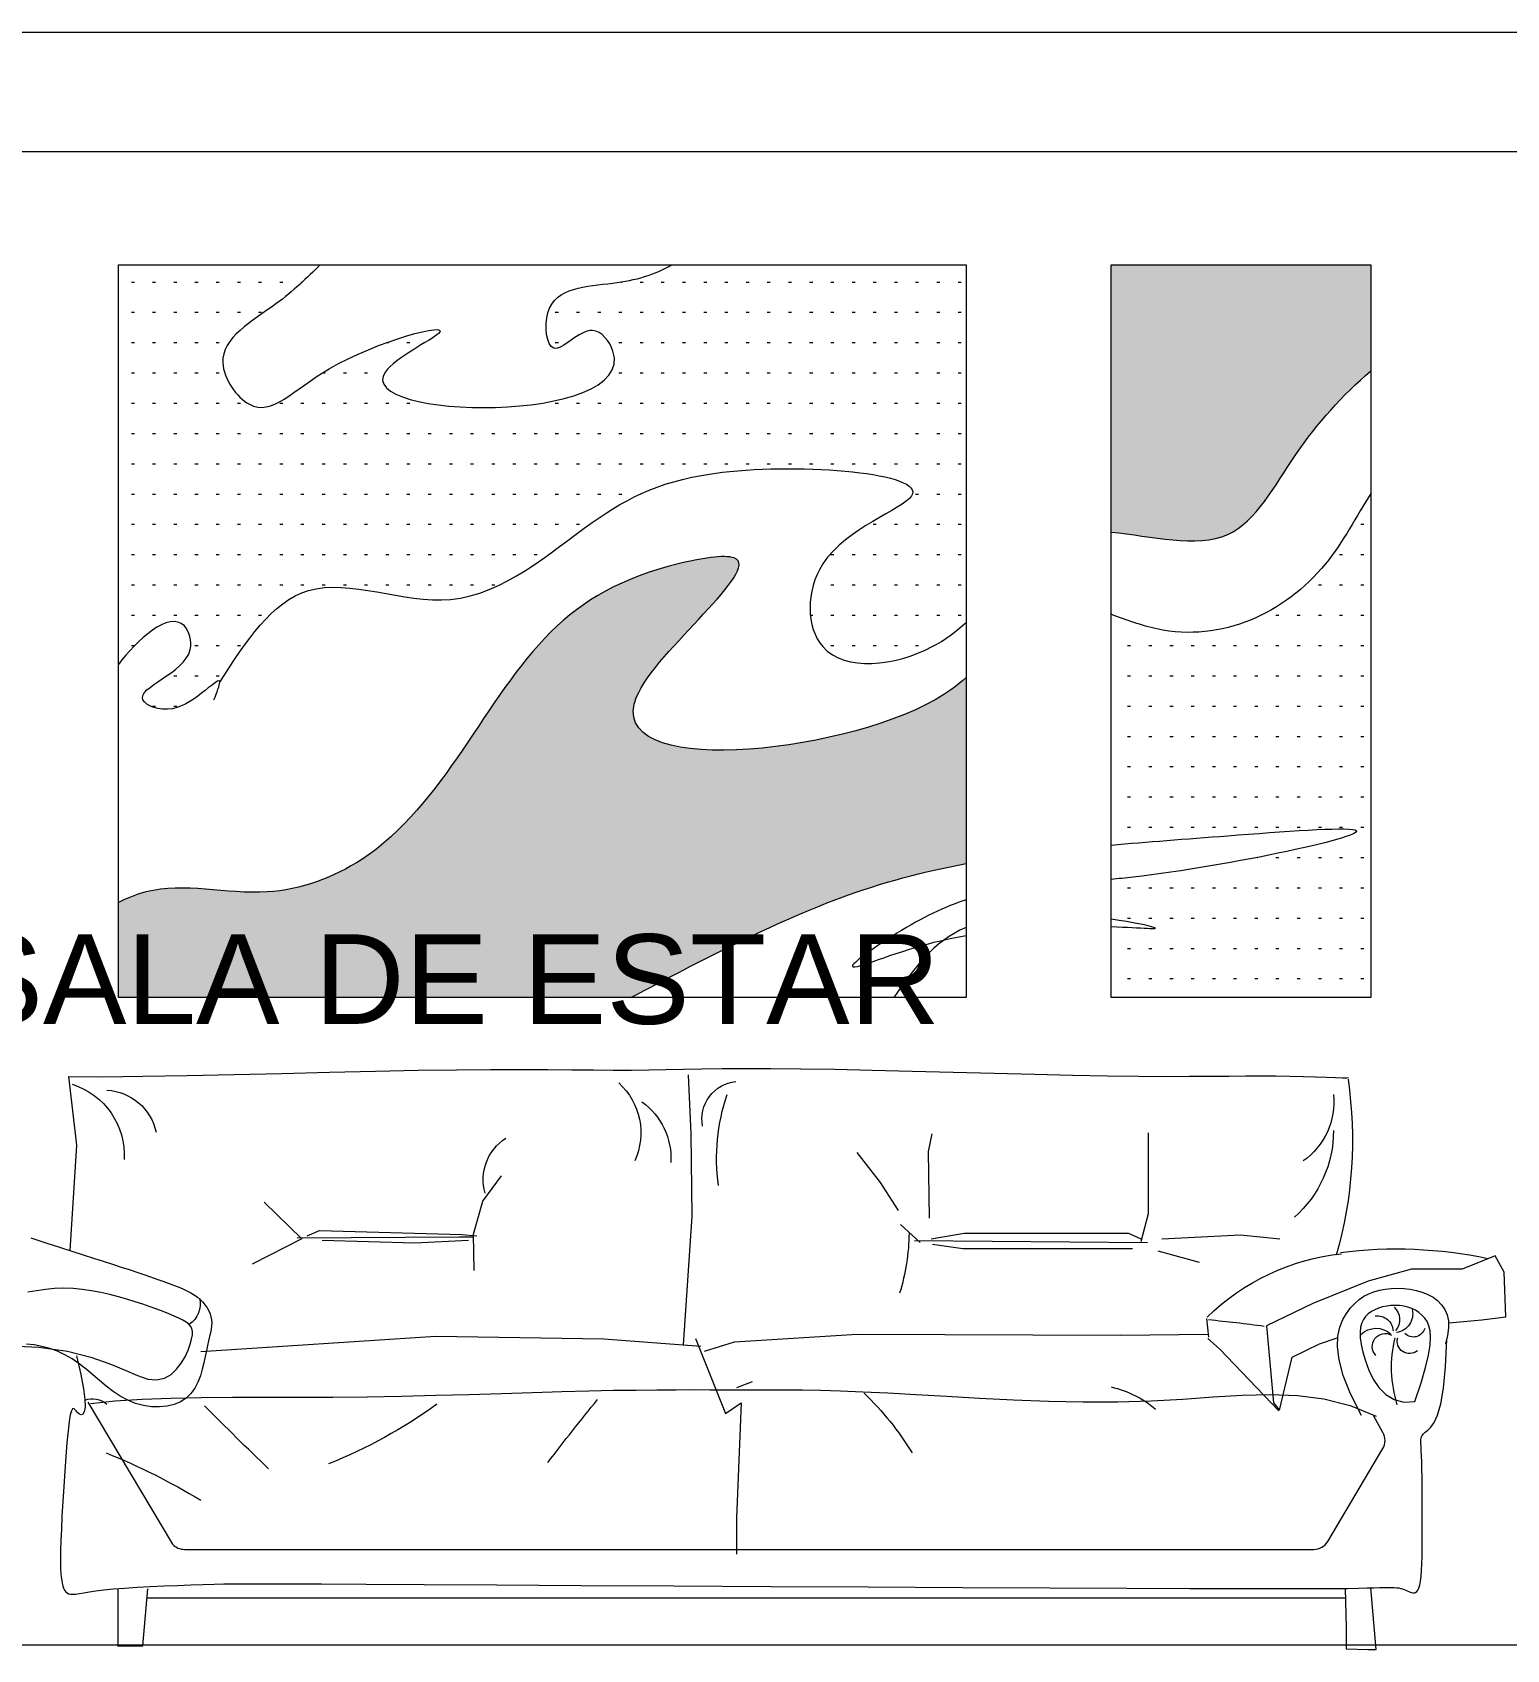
# Model space of a CAD drawing. Header units: metres. Extents: x -2 to 3328848, y -2 to 2725060.
# Drawn here: x 1663905.54 to 1663930.23, y 1363158.67 to 1363185.75 of the extents above; entities that cross this region are included whole.
import ezdxf

# ---------------------------------------------------------------- set-up
doc = ezdxf.new("R2010")
doc.units = ezdxf.units.M
doc.layers.get('0').update_dxf_attribs({"color": 253, "lineweight": 0})
doc.layers.add('8', color=253, linetype='Continuous', lineweight=0)
doc.layers.add('CYAN', color=253, linetype='Continuous', lineweight=0)
doc.styles.get("Standard").update_dxf_attribs({"font": 'arial.ttf'})

# ---------------------------------------------------------------- blocks, each defined once
blk = doc.blocks.new('A$C16C20323')
at = {"layer": '8'}
h = blk.add_hatch(dxfattribs=at)
h.set_pattern_fill('ACAD_ISO07W100,_I', color=256, scale=5, style=2)
h.set_pattern_definition([(180, (75748.876, -16613.22), (0, 25), [2.5, -15])])
edge = h.paths.add_edge_path()
edge.add_spline(control_points=[(3424.1, 1233.6), (3409.2, 1240.7), (3332.8, 1272.2), (3188.7, 1229.9), (2908.1, 1333.8), (2787.7, 1658.2), (2567.6, 1783.9), (2301.1, 1828.8), (2846.5, 1414.3), (2187.9, 1482.1), (2039.1, 1591.4), (2024.4, 1604.7)], knot_values=[7681.411536, 7681.411536, 7681.411536, 7681.411536, 7730.333959, 7930.471944, 8095.639295, 8584.239329, 8822.252447, 8915.511187, 9195.743885, 9688.790728, 9749.9931, 9749.9931, 9749.9931, 9749.9931], degree=3, periodic=0)
edge.add_line((2024.4, 1604.7), (2024.4, 1297.8))
edge.add_spline(control_points=[(2024.4, 1297.8), (2095.4, 1284.5), (2270.3, 1238.2), (2460.8, 1138.2), (2578.3, 1076.5)], knot_values=[0, 0, 0, 0, 238.239604, 621.942775, 621.942775, 621.942775, 621.942775], degree=3, periodic=0)
edge.add_line((2578.3, 1076.5), (3424.1, 1076.5))
edge.add_line((3424.1, 1076.5), (3424.1, 1233.6))
edge = h.paths.add_edge_path()
edge.add_spline(control_points=[(1356.1, 2110.9), (1402.7, 2071.5), (1487.9, 1976.2), (1576.9, 1798.8), (1718.5, 1839), (1784.9, 1844.7)], knot_values=[2122.531058, 2122.531058, 2122.531058, 2122.531058, 2291.073643, 2464.156657, 2654.935237, 2654.935237, 2654.935237, 2654.935237], degree=3, periodic=0)
edge.add_line((1784.9, 1844.7), (1784.9, 2286.3))
edge.add_line((1784.9, 2286.3), (1356.1, 2286.3))
edge.add_line((1356.1, 2286.3), (1356.1, 2110.9))
edge = h.paths.add_edge_path()
edge.add_spline(control_points=[(687.9, 1700), (789.4, 1682.1), (1005.3, 1618.7), (993.3, 2080), (804.7, 2054.7), (696.5, 2067.5), (687.9, 2068.7)], knot_values=[3818.452348, 3818.452348, 3818.452348, 3818.452348, 4073.349248, 4385.63446, 4610.650925, 4630.064469, 4630.064469, 4630.064469, 4630.064469], degree=3, periodic=0)
edge.add_line((687.9, 2068.7), (687.9, 1700))
h = blk.add_hatch(dxfattribs=at)
h.set_pattern_fill('ACAD_ISO07W100,_I', color=256, scale=10, style=2)
h.set_pattern_definition([(180, (75748.876, -16613.22), (0, 50), [5, -30])])
edge = h.paths.add_edge_path()
edge.add_spline(control_points=[(3090.8, 2286.3), (3113, 2264.6), (3164.9, 2213.7), (3285.7, 2149), (3190.3, 2011.6), (3090.6, 2136.2), (2803.6, 2211.9), (3174.7, 2032), (2507, 2020.2), (2645.8, 2203), (2713.2, 2114.1), (2728.5, 2250.4), (2606.2, 2250.3), (2538.5, 2269.8), (2509.9, 2286.3)], knot_values=[0, 0, 0, 0, 97.610779, 228.918247, 310.13105, 454.347741, 644.212084, 752.577621, 1129.994826, 1178.30579, 1248.190508, 1307.545254, 1425.4994, 1527.750201, 1527.750201, 1527.750201, 1527.750201], degree=3, periodic=0)
edge.add_line((2509.9, 2286.3), (2024.4, 2286.3))
edge.add_line((2024.4, 2286.3), (2024.4, 1695.6))
edge.add_spline(control_points=[(2024.4, 1695.6), (2041.1, 1680.6), (2112.8, 1626.9), (2287.2, 1607), (2291.2, 1830.2), (1969.8, 1933.3), (2444.9, 1971.2), (2647.3, 1870.9), (2853.4, 1680.4), (3122.7, 1805.2), (3213.7, 1664), (3256.8, 1597.3)], knot_values=[0, 0, 0, 0, 62.000415, 242.612696, 379.22077, 563.712816, 878.551957, 1108.792192, 1375.233916, 1609.998469, 1820.522377, 1820.522377, 1820.522377, 1820.522377], degree=3, periodic=0)
edge.add_spline(control_points=[(3256.8, 1597.3), (3256.4, 1611), (3318.2, 1532.5), (3428.7, 1579.6), (3287.6, 1618.6), (3323.3, 1732.9), (3394.7, 1665.4), (3424.1, 1626.6)], knot_values=[30.85821, 30.85821, 30.85821, 30.85821, 120.457773, 171.419042, 285.345152, 325.578433, 451.430491, 451.430491, 451.430491, 451.430491], degree=3, periodic=0)
edge.add_line((3424.1, 1626.6), (3424.1, 2286.3))
edge.add_line((3424.1, 2286.3), (3090.8, 2286.3))
edge = h.paths.add_edge_path()
edge.add_spline(control_points=[(1784.9, 1709.2), (1760.2, 1700.1), (1627.3, 1650.4), (1450.3, 1733.3), (1379.7, 1871.5), (1356.1, 1908.7)], knot_values=[6877.723656, 6877.723656, 6877.723656, 6877.723656, 6948.392646, 7246.618386, 7380.027865, 7380.027865, 7380.027865, 7380.027865], degree=3, periodic=0)
edge.add_line((1356.1, 1908.7), (1356.1, 1076.5))
edge.add_line((1356.1, 1076.5), (1784.9, 1076.5))
edge.add_line((1784.9, 1076.5), (1784.9, 1193.6))
edge.add_spline(control_points=[(1784.9, 1193.6), (1732.4, 1192), (1682.5, 1186.2), (1748.9, 1200.9), (1784.9, 1205.8)], knot_values=[2454.856752, 2454.856752, 2454.856752, 2454.856752, 2611.839141, 2718.165592, 2718.165592, 2718.165592, 2718.165592], degree=3, periodic=0)
edge.add_line((1784.9, 1205.8), (1784.9, 1271.5))
edge.add_spline(control_points=[(1784.9, 1271.5), (1773.2, 1272.6), (1610.5, 1289.3), (1217.5, 1372.7), (1580.7, 1344.3), (1726.2, 1333.5), (1784.9, 1328.3)], knot_values=[868.254604, 868.254604, 868.254604, 868.254604, 898.386956, 1272.72279, 1482.85031, 1645.919818, 1645.919818, 1645.919818, 1645.919818], degree=3, periodic=0)
edge.add_line((1784.9, 1328.3), (1784.9, 1709.2))
edge = h.paths.add_edge_path()
edge.add_spline(control_points=[(1116.6, 1431.3), (1103.8, 1432.8), (1014.2, 1445), (927.9, 1473.2), (753.5, 1559.2), (687.9, 1596)], knot_values=[4975.167544, 4975.167544, 4975.167544, 4975.167544, 5007.226869, 5206.401073, 5364.658561, 5364.658561, 5364.658561, 5364.658561], degree=3, periodic=0)
edge.add_line((687.9, 1596), (687.9, 1076.5))
edge.add_line((687.9, 1076.5), (1116.6, 1076.5))
edge.add_line((1116.6, 1076.5), (1116.6, 1431.3))
for p, q in [((2403.1, 432.6), (2377.1, 442.8)), ((3376.9, 85.7), (1398, 85.7))]:
    blk.add_line(p, q, dxfattribs=at)
for points in [[(2483.6, 949.1), (2479, 851.6), (2477.4, 715.5), (2491.5, 503.2)], [(1735.5, 673.7), (1723.1, 720.2), (1723.1, 853.2)], [(2085, 712.4), (2086.5, 822.2), (2080.3, 851.6)], [(2136.1, 724.8), (2165.5, 771.2), (2204.2, 820.7)], [(2836.6, 625.8), (2838.1, 686.1), (2822.6, 740.3), (2791.7, 782)], [(3183.3, 738.7), (3121.3, 678.4), (3203.4, 636.6)], [(2100.5, 672.2), (2133, 701.6)], [(1701.4, 678.4), (1571.4, 684.6), (1506.3, 678.4)], [(2109.8, 675.3), (1724.6, 672.2)], [(2082, 678.4), (2027.4, 687.5), (1756.3, 687.5), (1735.9, 678.4)], [(2079.7, 669.4), (2029.7, 662.5), (1749.5, 662.5)], [(3112.7, 683), (3092.2, 692.1), (2857.3, 685.3), (2832.3, 683)], [(3129.1, 679.9), (2861.3, 681.5), (2838.1, 681.5)], [(3087.7, 676.2), (2934.6, 671.6), (2845.9, 676.2)], [(1707.6, 658.3), (1639.5, 639.7)], [(1371.7, 386.8), (1389.4, 422.4), (1401.5, 452.7), (1408.5, 478.3), (1411.3, 499.8), (1410.7, 517.7), (1407.5, 532.5), (1402.4, 544.8), (1396.2, 555.2), (1389.6, 564.1), (1382.6, 571.7), (1375.3, 578), (1367.6, 583.3), (1359.5, 587.5), (1351, 590.9), (1342, 593.3), (1332.5, 595.1), (1322.5, 596.1), (1312.2, 596.5), (1301.7, 596.1), (1291.3, 594.9), (1281, 593), (1271.1, 590.2), (1261.8, 586.5), (1253.3, 581.8), (1245.7, 576.2), (1239.1, 569.5), (1233.9, 561.7), (1230.1, 552.9), (1228, 542.8), (1227.6, 531.4), (1229.2, 518.8), (1233, 504.8)], [(1283.2, 409.4), (1273.1, 440.3), (1265.8, 465.7), (1260.9, 486.4), (1258.1, 503), (1257.3, 516.1), (1258, 526.5), (1260.1, 534.7), (1263.1, 541.5), (1267, 547.3), (1271.6, 552.4), (1276.7, 556.7), (1282.4, 560.3), (1288.5, 563.2), (1295, 565.4), (1301.8, 566.9), (1308.7, 567.9), (1315.8, 568.2), (1322.9, 568), (1329.9, 567.2), (1336.7, 565.8), (1343.3, 563.8), (1349.5, 561.2), (1355.1, 558.1), (1360.2, 554.4), (1364.7, 550.1), (1368.3, 545.1), (1371.1, 539.3), (1373, 532.3), (1373.8, 524.2), (1373.5, 514.7), (1372, 503.8), (1369.3, 491.1), (1365.1, 476.8), (1359.4, 461.6), (1352, 446.6), (1342.8, 432.8), (1331.4, 421.2), (1317.8, 412.7), (1301.8, 408.5), (1283.2, 409.4)], [(1623.8, 515.8), (1626.9, 546.7)], [(1508.2, 394.2), (1605.8, 496.5), (1625.5, 513.7)], [(2456.4, 493), (2407, 508.2), (2204.2, 520.6), (1769.5, 519.1), (1624.3, 520.8)], [(2471.2, 513.5), (2421.9, 389.6), (2396.1, 407.7), (2403.5, 217.5), (2403.5, 157.4)], [(3287.9, 492.3), (2900, 517.5), (2622.9, 512.9), (2462.2, 501)], [(1398.2, 101), (1397, 36.3), (1396.6, 1.2), (1361.1, 0), (1347.3, 0), (1356.3, 102)], [(3425.3, 99.4), (3425.3, 40.2), (3425.3, 5.7), (3405.4, 6.1), (3383.8, 6.1), (3375.7, 100.6)]]:
    blk.add_lwpolyline(points, dxfattribs=at)
blk.add_lwpolyline([(3474.8, 408.3), (3334.9, 174.1, -0.209386), (3315.3, 165.5), (1450.3, 165.5, -0.26484), (1427.2, 178.6), (1336.4, 331.8, -0.266127), (1336, 358.4), (1350.9, 385.5)], format="xyb", dxfattribs=at)
for centre, radius, start, end in [((2398.2, 875.9), 62.4, 349.0679, 84.1233), ((2672.6, 853.3), 111.1, 132.2007, 204.7532), ((1536.1, 904.3), 119, 174.0901, 235.0209), ((2111.9, 811.5), 324.5, 351.9927, 18.8969), ((3447.9, 836), 87.8, 93.0583, 167.8196), ((3537.6, 815.8), 123.2, 107.51, 183.0556), ((2626.9, 811.1), 115.1, 125.6967, 183.34), ((1607.8, 856.4), 190, 179.8477, 228.6431), ((2740.1, 775.8), 81.7, 344.1138, 57.0292), ((2459.4, 690.9), 340.8, 180.5226, 197.4372), ((1365, 282.3), 373.3, 45.6178, 83.9632), ((1318, 554.3), 31.1, 167.0395, 261.5781), ((1336.1, 545), 27.6, 131.7065, 220.6591), ((3331.3, 571.3), 42.2, 167.8641, 235.2821), ((1345.5, 525.1), 26.1, 83.0752, 177.8029), ((1851.8, -1816.7), 2372.5, 95.512, 97.7422), ((1285.9, 535.5), 19.5, 195.1687, 315.3674), ((1292.3, 509), 20.3, 229.5753, 17.0629), ((1113.7, 466.2), 208.1, 342.6797, 13.538), ((1332.3, 500.5), 21.4, 316.3413, 118.8414), ((1347.3, 494.3), 36.2, 45.5351, 132.491), ((1822.7, 266.3), 171.6, 102.8109, 130.2816), ((2532.1, 68.7), 490.7, 133.7272, 148.5407), ((-1019.7, -2561.2), 4710.3, 37.5448, 39.1533), ((3387.6, 1081.5), 834.7, 234.1332, 248.1854), ((51.3, 3581), 4532, 313.5949, 315.4645), ((3466.4, 380.3), 34, 67.5363, 132.5466), ((3850.6, -683.3), 1086.8, 111.9379, 121.1546)]:
    blk.add_arc(centre, radius, start, end, dxfattribs=at)
for points, knots in [([(3090.8, 2286.3), (3113, 2264.6), (3164.9, 2213.7), (3285.7, 2149), (3190.3, 2011.6), (3090.6, 2136.2), (2803.6, 2211.9), (3174.7, 2032), (2507, 2020.2), (2645.8, 2203), (2713.2, 2114.1), (2728.5, 2250.4), (2606.2, 2250.3), (2538.5, 2269.8), (2509.9, 2286.3)], [0, 0, 0, 0, 97.610779, 228.918247, 310.13105, 454.347741, 644.212084, 752.577621, 1129.994826, 1178.30579, 1248.190508, 1307.545254, 1425.4994, 1527.750201, 1527.750201, 1527.750201, 1527.750201]), ([(1784.9, 1844.7), (1718.5, 1839), (1576.9, 1798.8), (1487.9, 1976.2), (1402.7, 2071.5), (1356.1, 2110.9)], [2122.531058, 2122.531058, 2122.531058, 2122.531058, 2313.309638, 2486.392652, 2654.935237, 2654.935237, 2654.935237, 2654.935237]), ([(3256.8, 1597.3), (3213.7, 1664), (3122.7, 1805.2), (2853.4, 1680.4), (2647.3, 1870.9), (2444.9, 1971.2), (1969.8, 1933.3), (2291.2, 1830.2), (2287.2, 1607), (2112.8, 1626.9), (2041.1, 1680.6), (2024.4, 1695.6)], [0, 0, 0, 0, 210.523908, 445.288461, 711.730185, 941.970421, 1256.809561, 1441.301608, 1577.909681, 1758.521962, 1820.522377, 1820.522377, 1820.522377, 1820.522377]), ([(1356.1, 1908.7), (1379.7, 1871.5), (1450.3, 1733.3), (1627.3, 1650.4), (1760.2, 1700.1), (1784.9, 1709.2)], [6877.723656, 6877.723656, 6877.723656, 6877.723656, 7011.133134, 7309.358875, 7380.027865, 7380.027865, 7380.027865, 7380.027865]), ([(2024.4, 1604.7), (2039.1, 1591.4), (2187.9, 1482.1), (2846.5, 1414.3), (2301.1, 1828.8), (2567.6, 1783.9), (2787.7, 1658.2), (2908.1, 1333.8), (3188.7, 1229.9), (3332.8, 1272.2), (3409.2, 1240.7), (3424.1, 1233.6)], [7681.411536, 7681.411536, 7681.411536, 7681.411536, 7742.613909, 8235.660752, 8515.89345, 8609.15219, 8847.165308, 9335.765342, 9500.932693, 9701.070677, 9749.9931, 9749.9931, 9749.9931, 9749.9931]), ([(3266.5, 1568), (3261.7, 1580.3), (3242.9, 1628.2), (3318.2, 1532.5), (3428.7, 1579.6), (3287.6, 1618.6), (3323.3, 1732.9), (3394.7, 1665.4), (3424.1, 1626.6)], [0, 0, 0, 0, 30.85821, 120.457773, 171.419042, 285.345152, 325.578433, 451.430491, 451.430491, 451.430491, 451.430491]), ([(1784.9, 1328.3), (1726.2, 1333.5), (1580.7, 1344.3), (1217.5, 1372.7), (1610.5, 1289.3), (1773.2, 1272.6), (1784.9, 1271.5)], [868.254604, 868.254604, 868.254604, 868.254604, 1031.324112, 1241.451632, 1615.787466, 1645.919818, 1645.919818, 1645.919818, 1645.919818]), ([(2578.3, 1076.5), (2460.8, 1138.2), (2270.3, 1238.2), (2095.4, 1284.5), (2024.4, 1297.8)], [0, 0, 0, 0, 383.703171, 621.942775, 621.942775, 621.942775, 621.942775]), ([(2024.4, 1238.1), (2059.1, 1226.5), (2124.5, 1195.7), (2259.6, 1100.4), (2134.1, 1155.8), (2048, 1174.8), (2024.4, 1179)], [1900.322983, 1900.322983, 1900.322983, 1900.322983, 2017.151877, 2107.934859, 2229.965231, 2276.241002, 2276.241002, 2276.241002, 2276.241002]), ([(1784.9, 1193.6), (1732.4, 1192), (1682.5, 1186.2), (1748.9, 1200.9), (1784.9, 1205.8)], [2454.856752, 2454.856752, 2454.856752, 2454.856752, 2611.839141, 2718.165592, 2718.165592, 2718.165592, 2718.165592])]:
    blk.add_open_spline(points, degree=3, knots=knots, dxfattribs=at)
blk.add_open_spline([(2024.4, 1192.3), (2079.8, 1169), (2111.8, 1122.7), (2143.8, 1076.5)], degree=3, dxfattribs=at)
at = {"layer": 'CYAN'}
for points in [[(1784.9, 2286.3), (1356.1, 2286.3), (1356.1, 1076.5), (1784.9, 1076.5)], [(3424.1, 2286.3), (2024.4, 2286.3), (2024.4, 1076.5), (3424.1, 1076.5)]]:
    blk.add_lwpolyline(points, close=True, dxfattribs=at)
for points in [[(3506.9, 946.2), (3450, 945.9), (3383.8, 946.5), (3310.9, 947.8), (3233.5, 949.4), (3154.2, 951.3), (3075.5, 953.2), (2999.6, 955), (2929.1, 956.4), (2865.9, 957.2), (2809.7, 957.6), (2759.7, 957.7), (2715.3, 957.5), (2675.5, 957.3), (2639.7, 957), (2607.1, 956.7), (2576.9, 956.7), (2548.2, 957), (2520.1, 957.5), (2491.3, 958.1), (2460.7, 958.7), (2427.2, 959.2), (2389.5, 959.5), (2346.7, 959.5), (2297.5, 959), (2241.3, 958.1), (2179.4, 956.7), (2113.7, 955.1), (2045.9, 953.3), (1977.9, 951.5), (1911.5, 949.8), (1848.6, 948.4), (1790.9, 947.3), (1739.8, 946.7), (1695.1, 946.4), (1655.7, 946.5), (1621.1, 946.7), (1590.3, 947), (1562.5, 947.3), (1537, 947.5), (1512.9, 947.4), (1489.6, 947), (1467.6, 946.4), (1447.3, 945.7), (1429.4, 945), (1414.5, 944.5), (1403.1, 944.1), (1395.7, 944.2), (1393.1, 944.7)], [(3506.9, 946.2), (3493.4, 832.6), (3504.6, 658.7)], [(3569.1, 679.7), (3544.2, 671.5), (3521.7, 664.2), (3501.2, 657.6), (3482.5, 651.6), (3465.2, 646.2), (3449.2, 641.1), (3434.1, 636.2), (3419.9, 631.7), (3406.6, 627.3), (3394, 623.1), (3382.2, 619.2), (3371.1, 615.4), (3360.7, 611.8), (3350.9, 608.4), (3341.8, 605.1), (3333.3, 601.9), (3325.3, 598.8), (3317.9, 595.6), (3311.1, 592.4), (3304.7, 589.1), (3299, 585.5), (3293.7, 581.8), (3288.9, 577.7), (3284.6, 573.4), (3280.9, 568.9), (3277.7, 564.2), (3275, 559.4), (3272.9, 554.5), (3271.4, 549.5), (3270.5, 544.5), (3270.2, 539.4), (3270.5, 534.3), (3271.2, 528.9), (3272.2, 523.2), (3273.6, 516.9), (3275.3, 509.9), (3277.1, 502.2), (3279, 493.5), (3280.9, 483.9), (3283.1, 473.5), (3285.7, 462.8), (3288.9, 452), (3293, 441.5), (3298.1, 431.6), (3304.4, 422.7), (3312.2, 415.1), (3321.5, 409), (3332.2, 404.6), (3343.9, 401.8), (3356.4, 400.6), (3369.5, 401), (3382.7, 403), (3395.9, 406.6), (3408.8, 411.8), (3421.1, 418.4), (3432.8, 426.3), (3444.3, 435), (3455.4, 444.3), (3466.5, 453.8), (3477.7, 463.1), (3489, 472), (3500.6, 480), (3512.6, 486.9), (3524.9, 492.6), (3537.6, 497.2), (3550.4, 500.7), (3563.3, 503.2), (3576.2, 504.5)], [(1227.2, 539.5), (1172.9, 544.4), (1133.4, 549.4), (1135.9, 623.3), (1150.7, 650.4), (1205, 628.2), (1288.8, 628.2), (1360.4, 608.5), (1451.6, 571.6), (1528.1, 534.6), (1516.8, 407.6), (1507, 395.3), (1486.2, 482.8), (1441.1, 504.8), (1411.8, 514.8)], [(3613.1, 502), (3555.6, 499.6), (3508.2, 492.7), (3469.6, 483), (3438.4, 472.1), (3413.3, 461.3), (3392.9, 452.4), (3375.9, 446.7), (3361.1, 445.5), (3348.3, 448.3), (3337.3, 454.4), (3328.1, 462.8), (3320.4, 472.8), (3314.2, 483.6), (3309.3, 494.3), (3305.7, 504.2), (3303.3, 512.6), (3302, 519.5), (3301.8, 525.2), (3302.8, 530), (3304.9, 534), (3308.1, 537.5), (3312.4, 540.7), (3317.9, 543.9), (3324.4, 547.2), (3332, 550.7), (3340.7, 554.3), (3350.2, 558.1), (3360.7, 562), (3372, 566), (3384, 570.1), (3396.8, 574.3), (3410.2, 578.4), (3424.2, 582.5), (3438.6, 586.3), (3453.4, 589.7), (3468.5, 592.6), (3483.8, 594.8), (3499.2, 596.2), (3514.6, 596.6), (3529.8, 596), (3544.8, 594.6), (3559.5, 592.4), (3573.7, 589.9)], [(3493.4, 485.1), (3486.1, 454.2), (3481.6, 430.4), (3479.5, 412.8), (3479.3, 400.5), (3480.5, 392.8), (3482.8, 388.9), (3485.6, 387.9), (3488.6, 388.9), (3491.3, 391.2), (3493.8, 394), (3496.1, 396.5), (3498.1, 397.9), (3500.1, 397.5), (3501.9, 394.3), (3503.7, 387.7), (3505.5, 376.8), (3507.4, 361.2), (3509.3, 341.6), (3511.2, 319.1), (3512.9, 294.7), (3514.6, 269.4), (3516.1, 244.3), (3517.4, 220.5), (3518.4, 198.9), (3519.2, 180.4), (3519.6, 164.9), (3519.8, 152), (3519.8, 141.4), (3519.6, 132.6), (3519.2, 125.4), (3518.6, 119.4), (3517.9, 114.1), (3517.1, 109.5), (3516.1, 105.2), (3514.8, 101.5), (3513.3, 98.4), (3511.4, 95.8), (3509.1, 93.8), (3506.4, 92.3), (3503.1, 91.6), (3499.2, 91.4), (3494.5, 91.8), (3488.6, 92.7), (3481.3, 93.9), (3472.3, 95.3), (3461.4, 96.9), (3448.1, 98.6), (3432.4, 100.2), (3414, 101.6), (3393.5, 103), (3371.6, 104.1), (3349, 105.2), (3326.5, 106.1), (3304.7, 106.8), (3284.4, 107.5), (3266.3, 108), (3250.3, 108.4), (3233.7, 108.7), (3212.8, 108.8), (3184, 108.9), (3143.9, 108.7), (3088.7, 108.5), (3015, 108.1), (2919.2, 107.6), (2799.2, 106.9), (2659.7, 106.1), (2506.9, 105.2), (2346.9, 104.3), (2185.9, 103.5), (2030.2, 102.7), (1885.9, 102), (1759.2, 101.4), (1654.8, 101), (1571.5, 100.8), (1506.6, 100.8), (1457.3, 100.8), (1420.9, 101), (1394.8, 101.2), (1376.2, 101.5), (1362.3, 101.8), (1351, 102.1), (1341.5, 102.4), (1333.6, 102.6), (1327.1, 102.7), (1321.8, 102.8), (1317.3, 102.6), (1313.5, 102.3), (1310.1, 101.8), (1307, 101.1), (1304, 100.2), (1301.2, 99.2), (1298.5, 98.1), (1295.9, 97.1), (1293.5, 96), (1291.1, 95.1), (1288.7, 94.4), (1286.5, 94), (1284.2, 93.9), (1282.1, 94.5), (1280.1, 95.8), (1278.3, 98.1), (1276.6, 101.6), (1275.2, 106.5), (1273.9, 112.9), (1273, 121), (1272.3, 130.6), (1271.8, 141.6), (1271.4, 153.8), (1271.2, 167), (1271.1, 181), (1271.1, 195.6), (1271.1, 210.7), (1271.1, 226), (1271.1, 241.4), (1271.1, 256.5), (1271.2, 271.2), (1271.4, 285.1), (1271.6, 298), (1271.9, 309.7), (1272.3, 320), (1272.8, 328.5), (1273.2, 335.6), (1273.5, 341.4), (1273.4, 346.1), (1272.7, 350), (1271.4, 353.4), (1269.3, 356.3), (1266.1, 359.2), (1261.9, 362.3), (1256.9, 367.1), (1251.5, 374.9), (1246, 387.3), (1240.7, 405.7), (1236.2, 431.7), (1232.7, 466.7), (1230.5, 512.2)], [(3470.4, 406.1), (3429.4, 410.5), (3385, 413.4), (3337.7, 415.3), (3287.8, 416.2), (3235.7, 416.6), (3181.9, 416.6), (3126.6, 416.7), (3070.3, 416.9), (3013.4, 417.5), (2956.5, 418.6), (2900.2, 419.9), (2845, 421.4), (2791.5, 423), (2740.4, 424.6), (2692.1, 426), (2647.4, 427.2), (2606.5, 428.1), (2569.3, 428.6), (2535.3, 429), (2504, 429.1), (2475, 429.2), (2447.8, 429.1), (2421.9, 429.1), (2397, 429), (2372.6, 429.1), (2347.8, 429.1), (2322.1, 429), (2294.7, 428.7), (2264.9, 428.2), (2231.9, 427.2), (2195.1, 425.8), (2153.7, 423.8), (2107.2, 421.2), (2056.4, 418.3), (2002.4, 415.3), (1946.1, 412.6), (1888.6, 410.4), (1830.9, 409.1), (1773.9, 409.1), (1718.8, 410.5), (1666.3, 413.5), (1616.3, 417.1), (1568.4, 420.1), (1522.2, 421.4), (1477.4, 419.8), (1433.5, 414.1), (1390.3, 403.1), (1347.2, 385.7)]]:
    blk.add_lwpolyline(points, dxfattribs=at)
for centre, radius, start, end in [((2077.1, 841.2), 690.7, 171.638, 195.9682), ((1314.1, -74.4), 736, 82.7947, 101.8602)]:
    blk.add_arc(centre, radius, start, end, dxfattribs=at)

msp = doc.modelspace()

# ---------------------------------------------------------------- linework, layer by layer
for p, q in [((1663952.859, 1363185.749), (1663732.859, 1363185.749)), ((1663951.359, 1363183.749), (1663843.609, 1363183.749)), ((1663951.359, 1363158.749), (1663843.609, 1363158.749))]:
    msp.add_line(p, q)

# ---------------------------------------------------------------- block references
at = {"xscale": -0.010140944072121, "yscale": 0.010140944072121, "zscale": 0.010140944072121}
msp.add_blockref('A$C16C20323', (1663941.709, 1363158.673), dxfattribs=at)
msp.add_blockref('A$C16C20323', (1663941.709, 1363158.673), dxfattribs=at)

# ---------------------------------------------------------------- texts
at = {"linetype": 'Continuous', "insert": (1663904.324, 1363170.649), "char_height": 1.5, "attachment_point": 1}
msp.add_mtext_dynamic_manual_height_columns('SALA DE ESTAR', width=45.32036, gutter_width=125, heights=[0], dxfattribs=at)

doc.saveas('drawing.dxf')
